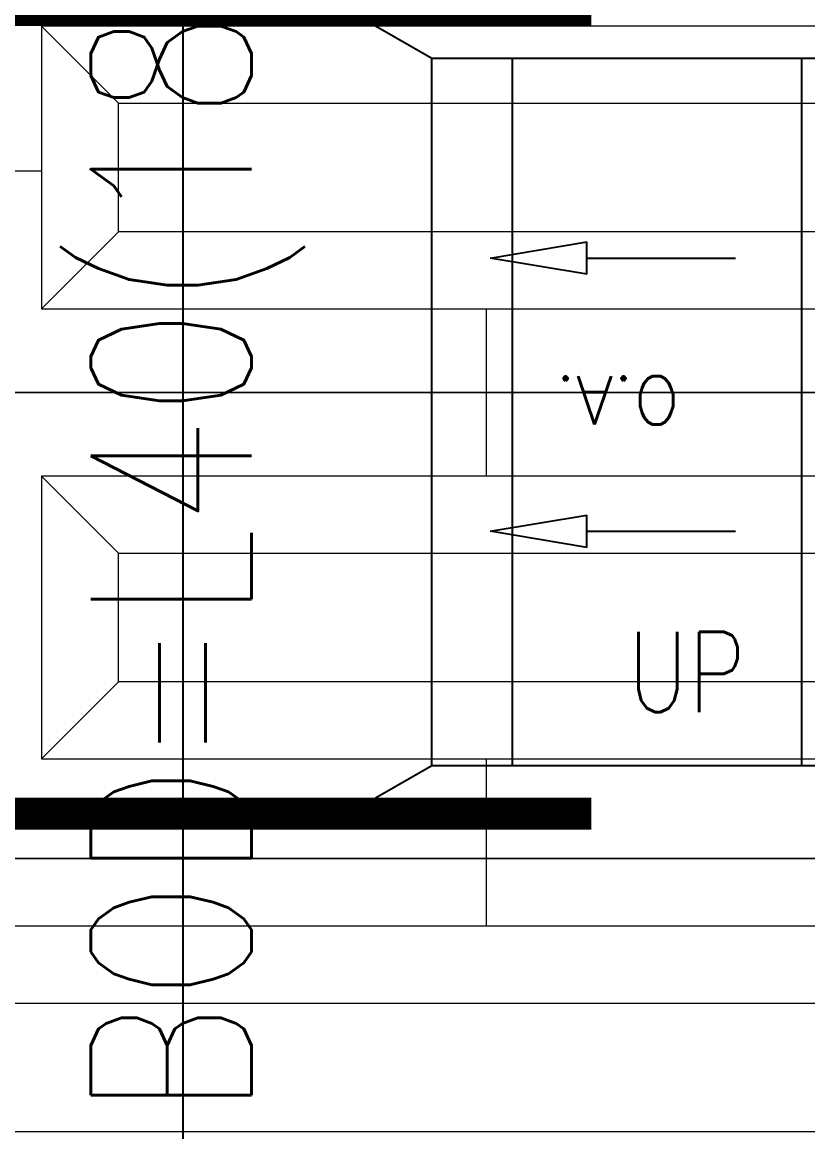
# Model space of a CAD drawing. Extents: x -32000 to 416743, y -254124 to 144214.
# Drawn here: x 246750 to 249195, y 69010 to 72462 of the extents above; entities that cross this region are included whole.
import ezdxf
from ezdxf.enums import TextEntityAlignment as Align

# ---------------------------------------------------------------- set-up
doc = ezdxf.new("R2010")
doc.units = 0
doc.header["$LTSCALE"] = 10
for name, color, linetype in [('XFM1D40$0$M-CWTR-TEXT', 250, 'Continuous'), ('XFM1D40$0$M-FOUN', 252, 'Continuous'), ('XFM1D40$0$M-HVAC-CMDUCT', 150, 'Continuous'), ('XFM1Q40$0$MDF', 221, 'Continuous'), ('XFM1Q40$0$TYPE14X10', 7, 'Continuous'), ('XFM7P40ICA$0$H12PL4$0$L40_19_MEJI', 252, 'Continuous'), ('XFM7P40ICA$0$H12PL4$0$L40_19_SUGATA3', 252, 'Continuous'), ('XFM7P40ICA$0$H12PL4$0$L40_19_設備基礎', 252, 'Continuous')]:
    doc.layers.add(name, color=color, linetype=linetype)
doc.styles.add('XFM1D40$0$12P7-XCM2P10$0$AA-TXT', font='simplex.shx', dxfattribs={"bigfont": 'china.shx'})
doc.styles.add('XFM1Q40$0$STANDARD', font='SIMPLEX', dxfattribs={"bigfont": 'BIGFONT'})

# ---------------------------------------------------------------- blocks, each defined once
blk = doc.blocks.new('XFM1D40')
at = {"layer": 'XFM1D40$0$M-FOUN', "color": 3, "const_width": 100}
for points in [[(245220, 72500), (248521.3, 72500)], [(245220, 70000), (248521.3, 70000)]]:
    blk.add_lwpolyline(points, dxfattribs=at)
at = {"layer": 'XFM1D40$0$M-HVAC-CMDUCT'}
for p, q in [((247250, 82706.1), (247250, 59627)), ((247850, 72451), (248025, 72350)), ((248025, 70150), (248025, 72350)), ((248025, 72350), (249525, 72350)), ((248275, 72350), (248275, 70150)), ((249175, 72350), (249175, 70150)), ((247850, 70049), (248025, 70150)), ((248025, 70150), (249425, 70150))]:
    blk.add_line(p, q, dxfattribs=at)
at = {"layer": 'XFM1D40$0$M-CWTR-TEXT', "style": 'XFM1D40$0$12P7-XCM2P10$0$AA-TXT', "width": 0.8}
blk.add_text('BOD=L40(18.45)+2500', height=500, rotation=90, dxfattribs=at).set_placement((247213.5, 69055.8), align=Align.MIDDLE_LEFT)
blk.add_text('UP', height=250, dxfattribs=at).set_placement((248633.8, 70440.6), align=Align.MIDDLE_LEFT)
blk = doc.blocks.new('XFM1Q40$0$_ClosedBlank')
at = {"layer": 'XFM1Q40$0$MDF', "color": 0, "lineweight": -2}
for p, q in [((-1, 0.167), (0, 0)), ((-1, 0.167), (-1, -0.167)), ((0, 0), (-1, -0.167))]:
    blk.add_line(p, q, dxfattribs=at)
blk = doc.blocks.new('XFM1Q40$0$A$C10876e96')
at = {"layer": 'XFM1Q40$0$TYPE14X10', "color": 22}
for points in [[(300, 2528.2), (762.8, 2528.2)], [(300, 1678.2), (762.8, 1678.2)]]:
    blk.add_lwpolyline(points, dxfattribs=at)
at = {"layer": 'XFM1Q40$0$TYPE14X10', "color": 22, "xscale": 300, "yscale": 300, "zscale": 300, "rotation": 180}
for p in [(0, 2528.2), (0, 1678.2)]:
    blk.add_blockref('XFM1Q40$0$_ClosedBlank', p, dxfattribs=at)
at = {"layer": 'XFM1Q40$0$TYPE14X10', "color": 22, "style": 'XFM1Q40$0$STANDARD'}
blk.add_text('O.A.', height=150, rotation=180, dxfattribs=at).set_placement((588.1, 2160.7))
blk = doc.blocks.new('XFM1Q40')
blk.add_blockref('XFM1Q40$0$A$C10876e96', (248206.8, 69200))
blk = doc.blocks.new('XFM7P40ICA$0$H12PL4')
at = {"layer": 'XFM7P40ICA$0$H12PL4$0$L40_19_MEJI', "lineweight": 0}
for p, q in [((248195, 72450), (248195, 74270)), ((244130, 72000), (246810, 72000)), ((248195, 71050), (248195, 71570)), ((248195, 69650), (248195, 70170))]:
    blk.add_line(p, q, dxfattribs=at)
at = {"layer": 'XFM7P40ICA$0$H12PL4$0$L40_19_MEJI', "lineweight": 0, "flags": 128}
for points in [[(246600, 71310), (246600, 72660), (251200, 72660), (251200, 71310)], [(246600, 69860), (246600, 71310), (251200, 71310), (251200, 69860)], [(245950, 68430), (245950, 69860), (251900, 69860), (251900, 68430)]]:
    blk.add_lwpolyline(points, close=True, dxfattribs=at)
at = {"layer": 'XFM7P40ICA$0$H12PL4$0$L40_19_SUGATA3', "lineweight": 0}
for p, q in [((247050, 72210), (246810, 72450)), ((247050, 71810), (246810, 71570)), ((247050, 70810), (246810, 71050)), ((247050, 70410), (246810, 70170))]:
    blk.add_line(p, q, dxfattribs=at)
at = {"layer": 'XFM7P40ICA$0$H12PL4$0$L40_19_設備基礎', "lineweight": 0, "flags": 128}
for points in [[(250990, 71570), (250990, 72450), (246810, 72450), (246810, 71570)], [(247050, 71810), (247050, 72210), (250750, 72210), (250750, 71810)], [(250990, 70170), (250990, 71050), (246810, 71050), (246810, 70170)], [(247050, 70410), (247050, 70810), (250750, 70810), (250750, 70410)], [(251640, 68770), (251640, 69650), (246160, 69650), (246160, 68770)], [(246400, 69010), (246400, 69410), (251400, 69410), (251400, 69010)]]:
    blk.add_lwpolyline(points, close=True, dxfattribs=at)
blk = doc.blocks.new('XFM7P40ICA')
blk.add_blockref('XFM7P40ICA$0$H12PL4', (0, 0))

msp = doc.modelspace()

# ---------------------------------------------------------------- block references
for name in ['XFM7P40ICA', 'XFM1D40', 'XFM1Q40']:
    msp.add_blockref(name, (0, 0))

doc.saveas('drawing.dxf')
